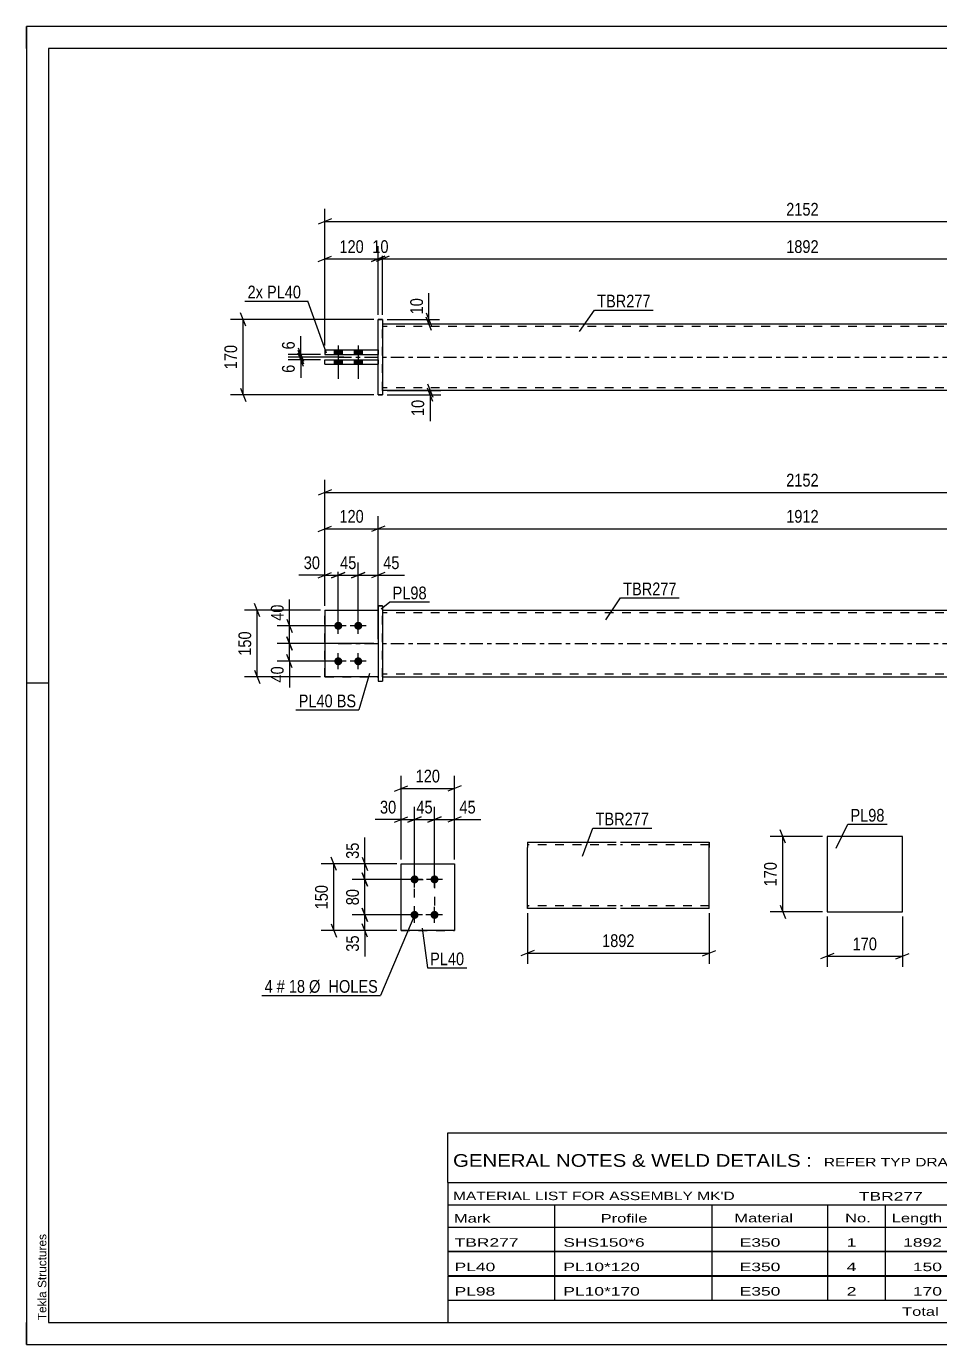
# Model space of a CAD drawing. Header units: millimetres. Extents: x 0 to 420, y 0 to 297.
# Drawn here: x 0 to 205.8, y 0 to 297 of the extents above; entities that cross this region are included whole.
import ezdxf

# ---------------------------------------------------------------- set-up
doc = ezdxf.new("R2010")
doc.units = ezdxf.units.MM
doc.linetypes.add('DXK_LINE_DOT2', pattern=[3.9198, 1.9599, -1.9599])
doc.linetypes.add('DXK_LINE_DOT3', pattern=[5.9187, 2.979, -0.9799, 0.9799, -0.9799])
doc.styles.add('Arial', font='ARIAL.TTF', dxfattribs={"height": 0.2})
doc.styles.add('Arial Narrow', font='ARIALN.TTF', dxfattribs={"height": 0.2})

# ---------------------------------------------------------------- blocks, each defined once
blk = doc.blocks.new('Unknown-580873214-1163')
at = {"color": 5, "linetype": 'Continuous'}
for p, q in [((420, 297), (0, 297)), ((0, 297), (0, 0)), ((0, 292), (0, 297)), ((415, 292), (5, 292)), ((5, 292), (5, 5)), ((5, 149), (0, 149)), ((0, 0), (0, 5)), ((5, 5), (415, 5)), ((0, 0), (420, 0))]:
    blk.add_line(p, q, dxfattribs=at)
at = {"color": 174, "linetype": 'Continuous', "style": 'Arial'}
blk.add_text('Tekla Structures', height=1.9102, rotation=90, dxfattribs=at).set_placement((4.5, 5.5))
blk = doc.blocks.new('Part-580873214-1797 - 1735')
at = {"color": 2, "linetype": 'Continuous'}
for p, q in [((67.29, 165.45), (79.29, 165.45)), ((67.29, 165.45), (67.29, 150.45)), ((79.29, 150.45), (67.29, 150.45)), ((67.29, 150.45), (67.29, 150.45))]:
    blk.add_line(p, q, dxfattribs=at)
at = {"color": 7, "linetype": 'DXK_LINE_DOT2'}
for p, q in [((67.29, 165.45), (79.29, 165.45)), ((79.29, 165.45), (79.29, 165.45)), ((79.29, 165.45), (79.29, 150.45)), ((67.29, 150.45), (79.29, 150.45))]:
    blk.add_line(p, q, dxfattribs=at)
blk = doc.blocks.new('Part-580873214-1792 - 1735')
at = {"color": 7, "linetype": 'DXK_LINE_DOT2'}
for p, q in [((67.29, 165.45), (79.29, 165.45)), ((67.29, 165.45), (79.29, 165.45)), ((67.29, 150.45), (67.29, 165.45)), ((79.29, 165.45), (79.29, 165.45)), ((79.29, 165.45), (79.29, 150.45)), ((67.29, 150.45), (79.29, 150.45)), ((79.29, 150.45), (67.29, 150.45)), ((67.29, 150.45), (67.29, 150.45))]:
    blk.add_line(p, q, dxfattribs=at)
blk = doc.blocks.new('Part-580873214-1802 - 1735')
at = {"color": 2, "linetype": 'Continuous'}
for p, q in [((79.29, 166.46), (80.29, 166.46)), ((80.29, 166.45), (79.29, 166.45)), ((79.29, 166.45), (79.29, 149.45)), ((80.29, 166.45), (80.29, 149.45)), ((79.29, 149.45), (80.29, 149.45))]:
    blk.add_line(p, q, dxfattribs=at)
at = {"color": 7, "linetype": 'DXK_LINE_DOT2'}
for p, q in [((79.29, 166.45), (79.29, 166.46)), ((79.29, 166.46), (79.29, 166.45)), ((80.29, 166.46), (80.29, 166.45)), ((79.29, 149.46), (80.29, 149.46))]:
    blk.add_line(p, q, dxfattribs=at)
blk = doc.blocks.new('Part-580873214-1807 - 1735')
at = {"color": 2, "linetype": 'Continuous'}
for p, q in [((80.29, 165.45), (269.49, 165.45)), ((80.29, 150.45), (269.49, 150.45))]:
    blk.add_line(p, q, dxfattribs=at)
at = {"color": 7, "linetype": 'DXK_LINE_DOT2'}
for p, q in [((80.29, 150.45), (80.29, 165.45)), ((269.49, 164.85), (80.29, 164.85)), ((269.49, 150.45), (269.49, 165.45)), ((269.49, 151.05), (80.29, 151.05))]:
    blk.add_line(p, q, dxfattribs=at)
at = {"color": 7, "linetype": 'DXK_LINE_DOT3'}
blk.add_line((70.29, 157.95), (279.49, 157.95), dxfattribs=at)
blk = doc.blocks.new('Bolt-580873214-1809 - 1735')
at = {"linetype": 'Continuous'}
for points in [[(70.29, 162.85), (70.48, 162.83), (70.66, 162.78), (70.82, 162.68), (70.96, 162.56), (71.07, 162.4), (71.15, 162.23), (71.19, 162.05), (71.19, 161.86), (71.15, 161.68), (71.07, 161.5), (70.96, 161.35), (70.82, 161.23), (70.66, 161.13), (70.48, 161.07), (70.29, 161.05), (70.11, 161.07), (69.93, 161.13), (69.76, 161.23), (69.62, 161.35), (69.51, 161.5), (69.44, 161.68), (69.4, 161.86), (69.4, 162.05), (69.44, 162.23), (69.51, 162.4), (69.62, 162.56), (69.76, 162.68), (69.93, 162.78), (70.11, 162.83)], [(74.79, 162.85), (74.98, 162.83), (75.16, 162.78), (75.32, 162.68), (75.46, 162.56), (75.57, 162.4), (75.65, 162.23), (75.69, 162.05), (75.69, 161.86), (75.65, 161.68), (75.57, 161.5), (75.46, 161.35), (75.32, 161.23), (75.16, 161.13), (74.98, 161.07), (74.79, 161.05), (74.61, 161.07), (74.43, 161.13), (74.26, 161.23), (74.12, 161.35), (74.01, 161.5), (73.94, 161.68), (73.9, 161.86), (73.9, 162.05), (73.94, 162.23), (74.01, 162.4), (74.12, 162.56), (74.26, 162.68), (74.43, 162.78), (74.61, 162.83)], [(70.29, 154.85), (70.48, 154.83), (70.66, 154.78), (70.82, 154.68), (70.96, 154.56), (71.07, 154.4), (71.15, 154.23), (71.19, 154.05), (71.19, 153.86), (71.15, 153.68), (71.07, 153.5), (70.96, 153.35), (70.82, 153.23), (70.66, 153.13), (70.48, 153.07), (70.29, 153.05), (70.11, 153.07), (69.93, 153.13), (69.76, 153.23), (69.62, 153.35), (69.51, 153.5), (69.44, 153.68), (69.4, 153.86), (69.4, 154.05), (69.44, 154.23), (69.51, 154.4), (69.62, 154.56), (69.76, 154.68), (69.93, 154.78), (70.11, 154.83)], [(74.79, 154.85), (74.98, 154.83), (75.16, 154.78), (75.32, 154.68), (75.46, 154.56), (75.57, 154.4), (75.65, 154.23), (75.69, 154.05), (75.69, 153.86), (75.65, 153.68), (75.57, 153.5), (75.46, 153.35), (75.32, 153.23), (75.16, 153.13), (74.98, 153.07), (74.79, 153.05), (74.61, 153.07), (74.43, 153.13), (74.26, 153.23), (74.12, 153.35), (74.01, 153.5), (73.94, 153.68), (73.9, 153.86), (73.9, 154.05), (73.94, 154.23), (74.01, 154.4), (74.12, 154.56), (74.26, 154.68), (74.43, 154.78), (74.61, 154.83)]]:
    blk.add_hatch(color=1, dxfattribs=at).paths.add_polyline_path(points)
at = {"color": 1, "linetype": 'Continuous'}
for p, q in [((70.29, 160.15), (70.29, 163.75)), ((74.79, 160.15), (74.79, 163.75)), ((72.09, 161.95), (68.49, 161.95)), ((76.59, 161.95), (72.99, 161.95)), ((70.29, 152.15), (70.29, 155.75)), ((74.79, 152.15), (74.79, 155.75)), ((72.09, 153.95), (68.49, 153.95)), ((76.59, 153.95), (72.99, 153.95))]:
    blk.add_line(p, q, dxfattribs=at)
blk = doc.blocks.new('Part-580873214-1425 - 1390')
at = {"color": 2, "linetype": 'Continuous'}
for p, q in [((67.29, 224.09), (79.29, 224.09)), ((67.29, 224.09), (79.29, 224.09)), ((67.29, 224.09), (67.29, 223.09)), ((67.29, 223.09), (79.29, 223.09))]:
    blk.add_line(p, q, dxfattribs=at)
at = {"color": 7, "linetype": 'DXK_LINE_DOT2'}
for p, q in [((67.29, 224.09), (67.29, 224.09)), ((67.29, 224.09), (67.29, 224.09)), ((67.29, 223.09), (79.29, 223.09)), ((79.29, 224.09), (79.29, 223.09))]:
    blk.add_line(p, q, dxfattribs=at)
blk = doc.blocks.new('Part-580873214-1394 - 1390')
at = {"color": 2, "linetype": 'Continuous'}
for p, q in [((80.29, 230.99), (79.29, 230.99)), ((79.29, 230.99), (80.29, 230.99)), ((79.29, 213.99), (79.29, 230.99)), ((80.29, 230.99), (80.29, 213.99)), ((80.29, 213.99), (79.29, 213.99))]:
    blk.add_line(p, q, dxfattribs=at)
at = {"color": 7, "linetype": 'DXK_LINE_DOT2'}
for p, q in [((79.29, 230.99), (79.29, 230.99)), ((79.29, 230.99), (79.29, 230.99)), ((80.29, 230.99), (80.29, 230.99)), ((80.29, 230.99), (80.29, 230.99)), ((79.29, 213.99), (80.29, 213.99)), ((79.29, 213.99), (79.29, 213.99))]:
    blk.add_line(p, q, dxfattribs=at)
blk = doc.blocks.new('Part-580873214-1420 - 1390')
at = {"color": 2, "linetype": 'Continuous'}
for p, q in [((67.29, 221.89), (79.29, 221.89)), ((67.29, 221.89), (79.29, 221.89)), ((67.29, 220.89), (67.29, 221.89)), ((67.29, 220.89), (79.29, 220.89))]:
    blk.add_line(p, q, dxfattribs=at)
at = {"color": 7, "linetype": 'DXK_LINE_DOT2'}
for p, q in [((67.29, 221.89), (67.29, 221.89)), ((67.29, 221.89), (67.29, 221.89)), ((67.29, 220.89), (79.29, 220.89)), ((79.29, 221.89), (79.29, 220.89))]:
    blk.add_line(p, q, dxfattribs=at)
blk = doc.blocks.new('Part-580873214-1446 - 1390')
at = {"color": 2, "linetype": 'Continuous'}
for p, q in [((80.29, 229.99), (269.49, 229.99)), ((269.49, 214.99), (80.29, 214.99))]:
    blk.add_line(p, q, dxfattribs=at)
at = {"color": 7, "linetype": 'DXK_LINE_DOT2'}
for p, q in [((80.29, 214.99), (80.29, 229.99)), ((269.49, 229.39), (80.29, 229.39)), ((269.49, 229.99), (269.49, 214.99)), ((269.49, 215.59), (80.29, 215.59))]:
    blk.add_line(p, q, dxfattribs=at)
at = {"color": 7, "linetype": 'DXK_LINE_DOT3'}
blk.add_line((70.29, 222.49), (279.49, 222.49), dxfattribs=at)
blk = doc.blocks.new('Bolt-580873214-1448 - 1390')
at = {"linetype": 'Continuous'}
for points in [[(69.39, 223.09), (71.19, 223.09), (71.19, 224.09), (69.39, 224.09)], [(69.39, 223.09), (71.19, 223.09), (71.19, 224.09), (69.39, 224.09)], [(73.89, 223.09), (75.69, 223.09), (75.69, 224.09), (73.89, 224.09)], [(73.89, 223.09), (75.69, 223.09), (75.69, 224.09), (73.89, 224.09)], [(69.39, 220.89), (71.19, 220.89), (71.19, 221.89), (69.39, 221.89)], [(69.39, 220.89), (71.19, 220.89), (71.19, 221.89), (69.39, 221.89)], [(73.89, 220.89), (75.69, 220.89), (75.69, 221.89), (73.89, 221.89)], [(73.89, 220.89), (75.69, 220.89), (75.69, 221.89), (73.89, 221.89)]]:
    blk.add_hatch(color=1, dxfattribs=at).paths.add_polyline_path(points)
at = {"color": 1, "linetype": 'Continuous'}
for p, q in [((69.39, 224.09), (69.39, 223.09)), ((69.39, 224.09), (69.39, 223.09)), ((70.29, 225.09), (70.29, 217.59)), ((70.29, 225.09), (70.29, 217.59)), ((71.19, 224.09), (71.19, 223.09)), ((71.19, 224.09), (71.19, 223.09)), ((73.89, 224.09), (73.89, 223.09)), ((73.89, 224.09), (73.89, 223.09)), ((74.79, 225.09), (74.79, 217.59)), ((74.79, 225.09), (74.79, 217.59)), ((75.69, 224.09), (75.69, 223.09)), ((75.69, 224.09), (75.69, 223.09)), ((69.39, 221.89), (69.39, 220.89)), ((69.39, 221.89), (69.39, 220.89)), ((71.19, 221.89), (71.19, 220.89)), ((71.19, 221.89), (71.19, 220.89)), ((73.89, 221.89), (73.89, 220.89)), ((73.89, 221.89), (73.89, 220.89)), ((75.69, 221.89), (75.69, 220.89)), ((75.69, 221.89), (75.69, 220.89))]:
    blk.add_line(p, q, dxfattribs=at)
blk = doc.blocks.new('Part-580873214-2138 - 2131')
at = {"color": 2, "linetype": 'Continuous'}
for p, q in [((84.47, 108.31), (96.47, 108.31)), ((84.47, 93.31), (84.47, 108.31)), ((96.47, 108.31), (96.47, 108.31)), ((96.47, 108.31), (96.47, 93.31)), ((96.47, 93.31), (84.47, 93.31)), ((84.47, 93.31), (84.47, 93.31))]:
    blk.add_line(p, q, dxfattribs=at)
at = {"color": 7, "linetype": 'DXK_LINE_DOT2'}
for p, q in [((84.47, 108.31), (96.47, 108.31)), ((84.47, 93.31), (96.47, 93.31)), ((84.47, 93.31), (84.47, 93.31))]:
    blk.add_line(p, q, dxfattribs=at)
blk = doc.blocks.new('Bolt-580873214-2171 - 2131')
at = {"linetype": 'Continuous'}
for points in [[(87.47, 103.91), (87.29, 103.93), (87.11, 103.99), (86.95, 104.09), (86.81, 104.21), (86.69, 104.36), (86.62, 104.54), (86.58, 104.72), (86.58, 104.91), (86.62, 105.09), (86.69, 105.26), (86.81, 105.42), (86.95, 105.54), (87.11, 105.64), (87.29, 105.69), (87.47, 105.71), (87.66, 105.69), (87.84, 105.64), (88, 105.54), (88.14, 105.42), (88.25, 105.26), (88.33, 105.09), (88.37, 104.91), (88.37, 104.72), (88.33, 104.54), (88.25, 104.36), (88.14, 104.21), (88, 104.09), (87.84, 103.99), (87.66, 103.93)], [(91.97, 103.91), (91.79, 103.93), (91.61, 103.99), (91.45, 104.09), (91.31, 104.21), (91.19, 104.36), (91.12, 104.54), (91.08, 104.72), (91.08, 104.91), (91.12, 105.09), (91.19, 105.26), (91.31, 105.42), (91.45, 105.54), (91.61, 105.64), (91.79, 105.69), (91.97, 105.71), (92.16, 105.69), (92.34, 105.64), (92.5, 105.54), (92.64, 105.42), (92.75, 105.26), (92.83, 105.09), (92.87, 104.91), (92.87, 104.72), (92.83, 104.54), (92.75, 104.36), (92.64, 104.21), (92.5, 104.09), (92.34, 103.99), (92.16, 103.93)], [(87.47, 95.91), (87.29, 95.93), (87.11, 95.99), (86.95, 96.09), (86.81, 96.21), (86.69, 96.36), (86.62, 96.54), (86.58, 96.72), (86.58, 96.91), (86.62, 97.09), (86.69, 97.26), (86.81, 97.42), (86.95, 97.54), (87.11, 97.64), (87.29, 97.69), (87.47, 97.71), (87.66, 97.69), (87.84, 97.64), (88, 97.54), (88.14, 97.42), (88.25, 97.26), (88.33, 97.09), (88.37, 96.91), (88.37, 96.72), (88.33, 96.54), (88.25, 96.36), (88.14, 96.21), (88, 96.09), (87.84, 95.99), (87.66, 95.93)], [(91.97, 95.91), (91.79, 95.93), (91.61, 95.99), (91.45, 96.09), (91.31, 96.21), (91.19, 96.36), (91.12, 96.54), (91.08, 96.72), (91.08, 96.91), (91.12, 97.09), (91.19, 97.26), (91.31, 97.42), (91.45, 97.54), (91.61, 97.64), (91.79, 97.69), (91.97, 97.71), (92.16, 97.69), (92.34, 97.64), (92.5, 97.54), (92.64, 97.42), (92.75, 97.26), (92.83, 97.09), (92.87, 96.91), (92.87, 96.72), (92.83, 96.54), (92.75, 96.36), (92.64, 96.21), (92.5, 96.09), (92.34, 95.99), (92.16, 95.93)]]:
    blk.add_hatch(color=1, dxfattribs=at).paths.add_polyline_path(points)
at = {"color": 1, "linetype": 'Continuous'}
for p, q in [((89.27, 104.81), (85.67, 104.81)), ((87.47, 103.01), (87.47, 106.61)), ((93.77, 104.81), (90.17, 104.81)), ((91.97, 103.01), (91.97, 106.61)), ((87.47, 95.01), (87.47, 98.61)), ((91.97, 95.01), (91.97, 98.61)), ((89.27, 96.81), (85.67, 96.81)), ((93.77, 96.81), (90.17, 96.81))]:
    blk.add_line(p, q, dxfattribs=at)
blk = doc.blocks.new('Part-580873214-2302 - 2296')
at = {"color": 2, "linetype": 'Continuous'}
for p, q in [((197.44, 114.49), (180.44, 114.49)), ((180.44, 114.49), (180.44, 97.49)), ((197.44, 97.49), (197.44, 114.49)), ((180.44, 97.49), (197.44, 97.49))]:
    blk.add_line(p, q, dxfattribs=at)
blk = doc.blocks.new('Part-580873214-2328 - 2321')
at = {"color": 2, "linetype": 'Continuous'}
for p, q in [((112.9, 113.23), (112.9, 112.03)), ((112.9, 113.23), (132.9, 113.23)), ((133.9, 113.23), (153.9, 113.23)), ((153.9, 113.23), (153.9, 113.14)), ((153.9, 113.14), (153.9, 112.03)), ((112.9, 98.97), (112.9, 112.03)), ((153.9, 98.23), (153.9, 112.03)), ((112.9, 98.32), (112.9, 98.97)), ((112.9, 98.23), (112.9, 98.32)), ((132.9, 98.23), (112.9, 98.23)), ((153.9, 98.23), (133.9, 98.23))]:
    blk.add_line(p, q, dxfattribs=at)
at = {"color": 7, "linetype": 'DXK_LINE_DOT2'}
for p, q in [((153.9, 112.03), (153.9, 112.88)), ((132.9, 112.63), (112.9, 112.63)), ((153.9, 112.63), (133.9, 112.63)), ((112.9, 98.97), (112.9, 98.58)), ((112.9, 98.83), (112.9, 98.88)), ((132.9, 98.83), (112.9, 98.83)), ((153.9, 98.83), (133.9, 98.83)), ((153.9, 98.83), (153.9, 98.88))]:
    blk.add_line(p, q, dxfattribs=at)
blk = doc.blocks.new('Rectangle-580873214-2281 - 2131')
at = {"color": 1, "linetype": 'DXK_LINE_DOT2'}
blk.add_lwpolyline([(87.47, 104.81), (91.97, 104.81), (91.97, 96.81), (87.47, 96.81), (87.47, 104.81)], close=True, dxfattribs=at)
blk = doc.blocks.new('StraightDimension-580873214-2008 - 1735')
at = {"color": 7, "linetype": 'Continuous'}
for p, q in [((58.73, 163.45), (59.93, 160.45)), ((69.29, 161.95), (56.48, 161.95)), ((59.33, 157.95), (59.33, 161.95)), ((78.29, 157.95), (56.48, 157.95)), ((59.93, 156.45), (58.73, 159.45))]:
    blk.add_line(p, q, dxfattribs=at)
at = {"color": 0}
blk.add_wipeout([(58.58, 167.34), (54.38, 167.34), (54.38, 162.48), (58.58, 162.48)], dxfattribs=at)
at = {"color": 7, "linetype": 'Continuous'}
blk.add_line((59.33, 161.95), (59.33, 167.86), dxfattribs=at)
blk.add_line((59.33, 161.95), (59.33, 167.86), dxfattribs=at)
at = {"color": 3, "style": 'Arial Narrow'}
blk.add_text('40', height=2.863, rotation=90.0002, dxfattribs=at).set_placement((57.98, 163.08))
blk = doc.blocks.new('StraightDimension-580873214-1999 - 1735')
at = {"color": 7, "linetype": 'Continuous'}
for p, q in [((78.29, 157.95), (56.48, 157.95)), ((58.73, 159.45), (59.93, 156.45)), ((59.33, 153.95), (59.33, 157.95)), ((59.93, 152.45), (58.73, 155.45)), ((69.29, 153.95), (56.48, 153.95))]:
    blk.add_line(p, q, dxfattribs=at)
at = {"color": 0}
blk.add_wipeout([(58.58, 153.43), (54.38, 153.43), (54.38, 148.57), (58.58, 148.57)], dxfattribs=at)
at = {"color": 7, "linetype": 'Continuous'}
blk.add_line((59.33, 153.95), (59.33, 148.05), dxfattribs=at)
blk.add_line((59.33, 153.95), (59.33, 148.05), dxfattribs=at)
at = {"color": 3, "style": 'Arial Narrow'}
blk.add_text('40', height=2.863, rotation=90.0002, dxfattribs=at).set_placement((57.98, 149.17))
blk = doc.blocks.new('StraightDimension-580873214-1937 - 1735')
at = {"color": 7, "linetype": 'Continuous'}
for p, q in [((65.79, 183.23), (68.79, 184.43)), ((67.29, 166.45), (67.29, 186.68)), ((80.79, 184.43), (77.79, 183.23)), ((79.29, 158.95), (79.29, 186.68)), ((67.29, 183.83), (79.29, 183.83))]:
    blk.add_line(p, q, dxfattribs=at)
at = {"color": 0}
blk.add_wipeout([(76.63, 184.58), (76.63, 188.78), (69.95, 188.78), (69.95, 184.58)], dxfattribs=at)
at = {"color": 3, "style": 'Arial Narrow'}
blk.add_text('120', height=2.863, dxfattribs=at).set_placement((70.55, 185.18))
blk = doc.blocks.new('StraightDimension-580873214-2018 - 1735')
at = {"color": 7, "linetype": 'Continuous'}
for p, q in [((52.6, 163.95), (51.4, 166.95)), ((66.29, 165.45), (49.15, 165.45)), ((52, 150.45), (52, 165.45)), ((51.4, 151.95), (52.6, 148.95)), ((66.29, 150.45), (49.15, 150.45))]:
    blk.add_line(p, q, dxfattribs=at)
at = {"color": 0}
blk.add_wipeout([(51.25, 161.3), (47.05, 161.3), (47.05, 154.61), (51.25, 154.61)], dxfattribs=at)
at = {"color": 3, "style": 'Arial Narrow'}
blk.add_text('150', height=2.863, rotation=90.0002, dxfattribs=at).set_placement((50.65, 155.21))
blk = doc.blocks.new('StraightDimension-580873214-1864 - 1735')
at = {"color": 7, "linetype": 'Continuous'}
for p, q in [((67.29, 166.45), (67.29, 194.83)), ((282.49, 166.45), (282.49, 194.83)), ((68.79, 192.58), (65.79, 191.38)), ((67.29, 191.98), (282.49, 191.98)), ((280.99, 191.38), (283.99, 192.58))]:
    blk.add_line(p, q, dxfattribs=at)
at = {"color": 0}
blk.add_wipeout([(179.15, 192.73), (179.15, 196.93), (170.63, 196.93), (170.63, 192.73)], dxfattribs=at)
at = {"color": 3, "style": 'Arial Narrow'}
blk.add_text('2152', height=2.863, dxfattribs=at).set_placement((171.23, 193.33))
blk = doc.blocks.new('StraightDimension-580873214-1922 - 1735')
at = {"color": 7, "linetype": 'Continuous'}
for p, q in [((80.79, 184.43), (77.79, 183.23)), ((79.29, 158.95), (79.29, 186.68)), ((268.99, 183.23), (271.99, 184.43)), ((270.49, 166.45), (270.49, 186.68)), ((79.29, 183.83), (270.49, 183.83))]:
    blk.add_line(p, q, dxfattribs=at)
at = {"color": 0}
blk.add_wipeout([(179.15, 184.58), (179.15, 188.78), (170.63, 188.78), (170.63, 184.58)], dxfattribs=at)
at = {"color": 3, "style": 'Arial Narrow'}
blk.add_text('1912', height=2.863, dxfattribs=at).set_placement((171.23, 185.18))
blk = doc.blocks.new('StraightDimension-580873214-1953 - 1735')
at = {"color": 7, "linetype": 'Continuous'}
for p, q in [((67.29, 166.45), (67.29, 176.23)), ((70.29, 162.95), (70.29, 176.23)), ((65.79, 172.78), (68.79, 173.98)), ((67.29, 173.38), (70.29, 173.38)), ((71.79, 173.98), (68.79, 172.78))]:
    blk.add_line(p, q, dxfattribs=at)
at = {"color": 0}
blk.add_wipeout([(66.77, 174.13), (66.77, 178.33), (61.91, 178.33), (61.91, 174.13)], dxfattribs=at)
at = {"color": 7, "linetype": 'Continuous'}
blk.add_line((67.29, 173.38), (61.39, 173.38), dxfattribs=at)
blk.add_line((67.29, 173.38), (61.39, 173.38), dxfattribs=at)
at = {"color": 3, "style": 'Arial Narrow'}
blk.add_text('30', height=2.863, dxfattribs=at).set_placement((62.51, 174.73))
blk = doc.blocks.new('StraightDimension-580873214-1969 - 1735')
at = {"color": 7, "linetype": 'Continuous'}
for p, q in [((70.29, 162.95), (70.29, 176.23)), ((74.79, 162.95), (74.79, 176.23)), ((68.79, 172.78), (71.79, 173.98)), ((70.29, 173.38), (74.79, 173.38)), ((76.29, 173.98), (73.29, 172.78))]:
    blk.add_line(p, q, dxfattribs=at)
at = {"color": 0}
blk.add_wipeout([(74.97, 174.13), (74.97, 178.33), (70.11, 178.33), (70.11, 174.13)], dxfattribs=at)
at = {"color": 3, "style": 'Arial Narrow'}
blk.add_text('45', height=2.863, dxfattribs=at).set_placement((70.71, 174.73))
blk = doc.blocks.new('StraightDimension-580873214-1982 - 1735')
at = {"color": 7, "linetype": 'Continuous'}
for p, q in [((74.79, 162.95), (74.79, 176.23)), ((79.29, 166.45), (79.29, 176.23)), ((73.29, 172.78), (76.29, 173.98)), ((74.79, 173.38), (79.29, 173.38)), ((80.79, 173.98), (77.79, 172.78))]:
    blk.add_line(p, q, dxfattribs=at)
at = {"color": 0}
blk.add_wipeout([(84.67, 174.13), (84.67, 178.33), (79.82, 178.33), (79.82, 174.13)], dxfattribs=at)
at = {"color": 7, "linetype": 'Continuous'}
blk.add_line((79.29, 173.38), (85.2, 173.38), dxfattribs=at)
blk.add_line((79.29, 173.38), (85.2, 173.38), dxfattribs=at)
at = {"color": 3, "style": 'Arial Narrow'}
blk.add_text('45', height=2.863, dxfattribs=at).set_placement((80.42, 174.73))
blk = doc.blocks.new('StraightDimension-580873214-1564 - 1390')
at = {"color": 7, "linetype": 'Continuous'}
for p, q in [((67.29, 225.09), (67.29, 255.86)), ((282.49, 225.09), (282.49, 255.86)), ((68.79, 253.61), (65.79, 252.41)), ((67.29, 253.01), (282.49, 253.01)), ((280.99, 252.41), (283.99, 253.61))]:
    blk.add_line(p, q, dxfattribs=at)
at = {"color": 0}
blk.add_wipeout([(179.15, 253.76), (179.15, 257.96), (170.63, 257.96), (170.63, 253.76)], dxfattribs=at)
at = {"color": 3, "style": 'Arial Narrow'}
blk.add_text('2152', height=2.863, dxfattribs=at).set_placement((171.23, 254.36))
blk = doc.blocks.new('StraightDimension-580873214-1585 - 1390')
at = {"color": 7, "linetype": 'Continuous'}
for p, q in [((80.29, 231.99), (80.29, 247.45)), ((269.49, 231.99), (269.49, 247.45)), ((81.79, 245.2), (78.79, 244)), ((80.29, 244.6), (269.49, 244.6)), ((267.99, 244), (270.99, 245.2))]:
    blk.add_line(p, q, dxfattribs=at)
at = {"color": 0}
blk.add_wipeout([(179.15, 245.35), (179.15, 249.55), (170.63, 249.55), (170.63, 245.35)], dxfattribs=at)
at = {"color": 3, "style": 'Arial Narrow'}
blk.add_text('1892', height=2.863, dxfattribs=at).set_placement((171.23, 245.95))
blk = doc.blocks.new('StraightDimension-580873214-1595 - 1390')
at = {"color": 7, "linetype": 'Continuous'}
for p, q in [((79.29, 231.99), (79.29, 247.45)), ((80.29, 231.99), (80.29, 247.45)), ((77.79, 244), (80.79, 245.2)), ((81.79, 245.2), (78.79, 244)), ((79.29, 244.6), (80.29, 244.6))]:
    blk.add_line(p, q, dxfattribs=at)
at = {"color": 0}
blk.add_wipeout([(82.22, 245.35), (82.22, 249.55), (77.36, 249.55), (77.36, 245.35)], dxfattribs=at)
at = {"color": 3, "style": 'Arial Narrow'}
blk.add_text('10', height=2.863, dxfattribs=at).set_placement((77.96, 245.95))
blk = doc.blocks.new('StraightDimension-580873214-1605 - 1390')
at = {"color": 7, "linetype": 'Continuous'}
for p, q in [((67.29, 225.09), (67.29, 247.45)), ((79.29, 231.99), (79.29, 247.45)), ((65.79, 244), (68.79, 245.2)), ((67.29, 244.6), (79.29, 244.6)), ((80.79, 245.2), (77.79, 244))]:
    blk.add_line(p, q, dxfattribs=at)
at = {"color": 0}
blk.add_wipeout([(76.63, 245.35), (76.63, 249.55), (69.95, 249.55), (69.95, 245.35)], dxfattribs=at)
at = {"color": 3, "style": 'Arial Narrow'}
blk.add_text('120', height=2.863, dxfattribs=at).set_placement((70.55, 245.95))
blk = doc.blocks.new('StraightDimension-580873214-1626 - 1390')
at = {"color": 7, "linetype": 'Continuous'}
for p, q in [((81.29, 214.99), (93.39, 214.99)), ((81.29, 213.99), (93.39, 213.99)), ((90.39, 216.49), (91.59, 213.49)), ((91.59, 212.49), (90.39, 215.49)), ((90.99, 213.99), (90.99, 214.99))]:
    blk.add_line(p, q, dxfattribs=at)
at = {"color": 0}
blk.add_wipeout([(90.24, 213.46), (86.04, 213.46), (86.04, 208.61), (90.24, 208.61)], dxfattribs=at)
at = {"color": 7, "linetype": 'Continuous'}
blk.add_line((90.99, 213.99), (90.99, 208.08), dxfattribs=at)
blk.add_line((90.99, 213.99), (90.99, 208.08), dxfattribs=at)
at = {"color": 3, "style": 'Arial Narrow'}
blk.add_text('10', height=2.863, rotation=90.0002, dxfattribs=at).set_placement((89.64, 209.21))
blk = doc.blocks.new('StraightDimension-580873214-1636 - 1390')
at = {"color": 7, "linetype": 'Continuous'}
for p, q in [((90.12, 232.49), (91.32, 229.49)), ((81.29, 230.99), (93.12, 230.99)), ((81.29, 229.99), (93.12, 229.99)), ((91.32, 228.49), (90.12, 231.49)), ((90.72, 229.99), (90.72, 230.99))]:
    blk.add_line(p, q, dxfattribs=at)
at = {"color": 0}
blk.add_wipeout([(89.97, 236.37), (85.77, 236.37), (85.77, 231.51), (89.97, 231.51)], dxfattribs=at)
at = {"color": 7, "linetype": 'Continuous'}
blk.add_line((90.72, 230.99), (90.72, 236.89), dxfattribs=at)
blk.add_line((90.72, 230.99), (90.72, 236.89), dxfattribs=at)
at = {"color": 3, "style": 'Arial Narrow'}
blk.add_text('10', height=2.863, rotation=90.0002, dxfattribs=at).set_placement((89.37, 232.11))
blk = doc.blocks.new('StraightDimension-580873214-1667 - 1390')
at = {"color": 7, "linetype": 'Continuous'}
for p, q in [((49.43, 229.49), (48.23, 232.49)), ((78.29, 230.99), (45.98, 230.99)), ((48.83, 213.99), (48.83, 230.99)), ((78.29, 213.99), (45.98, 213.99)), ((48.23, 215.49), (49.43, 212.49))]:
    blk.add_line(p, q, dxfattribs=at)
at = {"color": 0}
blk.add_wipeout([(48.08, 225.83), (43.88, 225.83), (43.88, 219.15), (48.08, 219.15)], dxfattribs=at)
at = {"color": 3, "style": 'Arial Narrow'}
blk.add_text('170', height=2.863, rotation=90.0002, dxfattribs=at).set_placement((47.48, 219.75))
blk = doc.blocks.new('StraightDimension-580873214-1678 - 1390')
at = {"color": 7, "linetype": 'Continuous'}
for p, q in [((66.29, 223.09), (58.97, 223.09)), ((61.22, 224.59), (62.42, 221.59)), ((62.42, 220.99), (61.22, 223.99)), ((61.82, 222.49), (61.82, 223.09)), ((71.54, 222.49), (58.97, 222.49))]:
    blk.add_line(p, q, dxfattribs=at)
at = {"color": 0}
blk.add_wipeout([(61.07, 226.64), (56.87, 226.64), (56.87, 223.61), (61.07, 223.61)], dxfattribs=at)
at = {"color": 7, "linetype": 'Continuous'}
blk.add_line((61.82, 223.09), (61.82, 227.17), dxfattribs=at)
blk.add_line((61.82, 223.09), (61.82, 227.17), dxfattribs=at)
at = {"color": 3, "style": 'Arial Narrow'}
blk.add_text('6', height=2.86, rotation=90.0002, dxfattribs=at).set_placement((60.47, 224.21))
blk = doc.blocks.new('StraightDimension-580873214-1688 - 1390')
at = {"color": 7, "linetype": 'Continuous'}
for p, q in [((61.22, 223.99), (62.42, 220.99)), ((62.42, 220.39), (61.22, 223.39)), ((71.54, 222.49), (58.97, 222.49)), ((66.29, 221.89), (58.97, 221.89)), ((61.82, 221.89), (61.82, 222.49))]:
    blk.add_line(p, q, dxfattribs=at)
at = {"color": 0}
blk.add_wipeout([(61.07, 221.36), (56.87, 221.36), (56.87, 218.34), (61.07, 218.34)], dxfattribs=at)
at = {"color": 7, "linetype": 'Continuous'}
blk.add_line((61.82, 221.89), (61.82, 217.81), dxfattribs=at)
blk.add_line((61.82, 221.89), (61.82, 217.81), dxfattribs=at)
at = {"color": 3, "style": 'Arial Narrow'}
blk.add_text('6', height=2.86, rotation=90.0002, dxfattribs=at).set_placement((60.47, 218.94))
blk = doc.blocks.new('StraightDimension-580873214-2174 - 2131')
at = {"color": 7, "linetype": 'Continuous'}
for p, q in [((84.47, 109.31), (84.47, 128.16)), ((96.47, 109.31), (96.47, 128.16)), ((82.97, 124.71), (85.97, 125.91)), ((84.47, 125.31), (96.47, 125.31)), ((97.97, 125.91), (94.97, 124.71))]:
    blk.add_line(p, q, dxfattribs=at)
at = {"color": 0}
blk.add_wipeout([(93.82, 126.06), (93.82, 130.26), (87.13, 130.26), (87.13, 126.06)], dxfattribs=at)
at = {"color": 3, "style": 'Arial Narrow'}
blk.add_text('120', height=2.863, dxfattribs=at).set_placement((87.73, 126.66))
blk = doc.blocks.new('StraightDimension-580873214-2191 - 2131')
at = {"color": 7, "linetype": 'Continuous'}
for p, q in [((85.97, 117.71), (88.97, 118.91)), ((87.47, 105.81), (87.47, 121.16)), ((93.47, 118.91), (90.47, 117.71)), ((91.97, 105.81), (91.97, 121.16)), ((87.47, 118.31), (91.97, 118.31))]:
    blk.add_line(p, q, dxfattribs=at)
at = {"color": 0}
blk.add_wipeout([(92.15, 119.06), (92.15, 123.26), (87.3, 123.26), (87.3, 119.06)], dxfattribs=at)
at = {"color": 3, "style": 'Arial Narrow'}
blk.add_text('45', height=2.863, dxfattribs=at).set_placement((87.9, 119.66))
blk = doc.blocks.new('StraightDimension-580873214-2201 - 2131')
at = {"color": 7, "linetype": 'Continuous'}
for p, q in [((82.97, 117.71), (85.97, 118.91)), ((84.47, 109.31), (84.47, 121.16)), ((88.97, 118.91), (85.97, 117.71)), ((87.47, 105.81), (87.47, 121.16)), ((84.47, 118.31), (87.47, 118.31))]:
    blk.add_line(p, q, dxfattribs=at)
at = {"color": 0}
blk.add_wipeout([(83.95, 119.06), (83.95, 123.26), (79.09, 123.26), (79.09, 119.06)], dxfattribs=at)
at = {"color": 7, "linetype": 'Continuous'}
blk.add_line((84.47, 118.31), (78.57, 118.31), dxfattribs=at)
blk.add_line((84.47, 118.31), (78.57, 118.31), dxfattribs=at)
at = {"color": 3, "style": 'Arial Narrow'}
blk.add_text('30', height=2.863, dxfattribs=at).set_placement((79.69, 119.66))
blk = doc.blocks.new('StraightDimension-580873214-2214 - 2131')
at = {"color": 7, "linetype": 'Continuous'}
for p, q in [((90.47, 117.71), (93.47, 118.91)), ((91.97, 105.81), (91.97, 121.16)), ((97.97, 118.91), (94.97, 117.71)), ((96.47, 109.31), (96.47, 121.16)), ((91.97, 118.31), (96.47, 118.31))]:
    blk.add_line(p, q, dxfattribs=at)
at = {"color": 0}
blk.add_wipeout([(101.86, 119.06), (101.86, 123.26), (97, 123.26), (97, 119.06)], dxfattribs=at)
at = {"color": 7, "linetype": 'Continuous'}
blk.add_line((96.47, 118.31), (102.38, 118.31), dxfattribs=at)
blk.add_line((96.47, 118.31), (102.38, 118.31), dxfattribs=at)
at = {"color": 3, "style": 'Arial Narrow'}
blk.add_text('45', height=2.863, dxfattribs=at).set_placement((97.6, 119.66))
blk = doc.blocks.new('StraightDimension-580873214-2228 - 2131')
at = {"color": 7, "linetype": 'Continuous'}
for p, q in [((83.47, 108.31), (66.43, 108.31)), ((69.88, 106.81), (68.68, 109.81)), ((69.28, 93.31), (69.28, 108.31)), ((83.47, 93.31), (66.43, 93.31)), ((68.68, 94.81), (69.88, 91.81))]:
    blk.add_line(p, q, dxfattribs=at)
at = {"color": 0}
blk.add_wipeout([(68.53, 104.16), (64.33, 104.16), (64.33, 97.47), (68.53, 97.47)], dxfattribs=at)
at = {"color": 3, "style": 'Arial Narrow'}
blk.add_text('150', height=2.863, rotation=90.0002, dxfattribs=at).set_placement((67.93, 98.07))
blk = doc.blocks.new('StraightDimension-580873214-2245 - 2131')
at = {"color": 7, "linetype": 'Continuous'}
for p, q in [((75.68, 98.31), (76.88, 95.31)), ((86.47, 96.81), (73.43, 96.81)), ((76.28, 93.31), (76.28, 96.81)), ((83.47, 93.31), (73.43, 93.31)), ((76.88, 91.81), (75.68, 94.81))]:
    blk.add_line(p, q, dxfattribs=at)
at = {"color": 0}
blk.add_wipeout([(75.53, 92.79), (71.33, 92.79), (71.33, 87.93), (75.53, 87.93)], dxfattribs=at)
at = {"color": 7, "linetype": 'Continuous'}
blk.add_line((76.28, 93.31), (76.28, 87.41), dxfattribs=at)
blk.add_line((76.28, 93.31), (76.28, 87.41), dxfattribs=at)
at = {"color": 3, "style": 'Arial Narrow'}
blk.add_text('35', height=2.863, rotation=90.0002, dxfattribs=at).set_placement((74.93, 88.53))
blk = doc.blocks.new('StraightDimension-580873214-2258 - 2131')
at = {"color": 7, "linetype": 'Continuous'}
for p, q in [((83.47, 108.31), (73.43, 108.31)), ((75.68, 109.81), (76.88, 106.81)), ((76.28, 104.81), (76.28, 108.31)), ((86.47, 104.81), (73.43, 104.81)), ((76.88, 103.31), (75.68, 106.31))]:
    blk.add_line(p, q, dxfattribs=at)
at = {"color": 0}
blk.add_wipeout([(75.53, 113.7), (71.33, 113.7), (71.33, 108.84), (75.53, 108.84)], dxfattribs=at)
at = {"color": 7, "linetype": 'Continuous'}
blk.add_line((76.28, 108.31), (76.28, 114.22), dxfattribs=at)
blk.add_line((76.28, 108.31), (76.28, 114.22), dxfattribs=at)
at = {"color": 3, "style": 'Arial Narrow'}
blk.add_text('35', height=2.863, rotation=90.0002, dxfattribs=at).set_placement((74.93, 109.44))
blk = doc.blocks.new('StraightDimension-580873214-2271 - 2131')
at = {"color": 7, "linetype": 'Continuous'}
for p, q in [((86.47, 104.81), (73.43, 104.81)), ((75.68, 106.31), (76.88, 103.31)), ((76.28, 96.81), (76.28, 104.81)), ((76.88, 95.31), (75.68, 98.31)), ((86.47, 96.81), (73.43, 96.81))]:
    blk.add_line(p, q, dxfattribs=at)
at = {"color": 0}
blk.add_wipeout([(75.53, 103.24), (71.33, 103.24), (71.33, 98.39), (75.53, 98.39)], dxfattribs=at)
at = {"color": 3, "style": 'Arial Narrow'}
blk.add_text('80', height=2.863, rotation=90.0002, dxfattribs=at).set_placement((74.93, 98.99))
blk = doc.blocks.new('StraightDimension-580873214-2304 - 2296')
at = {"color": 7, "linetype": 'Continuous'}
for p, q in [((171.04, 112.99), (169.84, 115.99)), ((179.44, 114.49), (167.59, 114.49)), ((170.44, 97.49), (170.44, 114.49)), ((169.84, 98.99), (171.04, 95.99)), ((179.44, 97.49), (167.59, 97.49))]:
    blk.add_line(p, q, dxfattribs=at)
at = {"color": 0}
blk.add_wipeout([(169.69, 109.33), (165.49, 109.33), (165.49, 102.65), (169.69, 102.65)], dxfattribs=at)
at = {"color": 3, "style": 'Arial Narrow'}
blk.add_text('170', height=2.863, rotation=90.0002, dxfattribs=at).set_placement((169.09, 103.25))
blk = doc.blocks.new('StraightDimension-580873214-2313 - 2296')
at = {"color": 7, "linetype": 'Continuous'}
for p, q in [((180.44, 96.49), (180.44, 85.09)), ((197.44, 96.49), (197.44, 85.09)), ((181.94, 88.09), (178.94, 86.89)), ((180.44, 87.49), (197.44, 87.49)), ((195.94, 86.89), (198.94, 88.09))]:
    blk.add_line(p, q, dxfattribs=at)
at = {"color": 0}
blk.add_wipeout([(192.29, 88.24), (192.29, 92.44), (185.6, 92.44), (185.6, 88.24)], dxfattribs=at)
at = {"color": 3, "style": 'Arial Narrow'}
blk.add_text('170', height=2.863, dxfattribs=at).set_placement((186.2, 88.84))
blk = doc.blocks.new('StraightDimension-580873214-2332 - 2321')
at = {"color": 7, "linetype": 'Continuous'}
for p, q in [((112.9, 97.23), (112.9, 85.83)), ((153.9, 97.23), (153.9, 85.83)), ((114.4, 88.83), (111.4, 87.63)), ((112.9, 88.23), (153.9, 88.23)), ((152.4, 87.63), (155.4, 88.83))]:
    blk.add_line(p, q, dxfattribs=at)
at = {"color": 0}
blk.add_wipeout([(137.66, 88.98), (137.66, 93.18), (129.14, 93.18), (129.14, 88.98)], dxfattribs=at)
at = {"color": 3, "style": 'Arial Narrow'}
blk.add_text('1892', height=2.863, dxfattribs=at).set_placement((129.74, 89.58))
blk = doc.blocks.new('Unknown-580873214-3677')
at = {"color": 7, "linetype": 'Continuous'}
for p, q in [((95, 47.75), (255, 47.75)), ((95, 36.5), (95, 47.75)), ((255, 47.75), (255, 36.5)), ((95, 36.5), (255, 36.5)), ((95, 36.5), (95, 31.5)), ((255, 36.5), (255, 31.5)), ((95, 31.5), (255, 31.5)), ((95, 31.5), (95, 26.5)), ((119, 31.5), (119, 26.5)), ((154.5, 31.5), (154.5, 26.5)), ((180.5, 31.5), (180.5, 26.5)), ((193.5, 31.5), (193.5, 26.5)), ((211, 31.5), (211, 26.5)), ((233, 31.5), (233, 26.5)), ((255, 31.5), (255, 26.5)), ((95, 26.5), (255, 26.5)), ((95, 26.45), (95, 21.05)), ((95, 26.45), (255, 26.45)), ((119, 26.5), (119, 21)), ((154.5, 26.5), (154.5, 21)), ((180.5, 26.5), (180.5, 21)), ((193.5, 26.5), (193.5, 21)), ((211, 26.5), (211, 21)), ((233, 26.5), (233, 21)), ((255, 26.45), (255, 21.05)), ((95, 21.05), (255, 21.05)), ((95, 20.95), (95, 15.55)), ((95, 20.95), (255, 20.95)), ((119, 21), (119, 15.5)), ((154.5, 21), (154.5, 15.5)), ((180.5, 21), (180.5, 15.5)), ((193.5, 21), (193.5, 15.5)), ((211, 21), (211, 15.5)), ((233, 21), (233, 15.5)), ((255, 20.95), (255, 15.55)), ((95, 15.55), (255, 15.55)), ((95, 15.45), (95, 10.05)), ((95, 15.45), (255, 15.45)), ((119, 15.5), (119, 10)), ((154.5, 15.5), (154.5, 10)), ((180.5, 15.5), (180.5, 10)), ((193.5, 15.5), (193.5, 10)), ((211, 15.5), (211, 10)), ((233, 15.5), (233, 10)), ((255, 15.45), (255, 10.05)), ((95, 10.05), (255, 10.05)), ((95, 10), (255, 10)), ((95, 10), (95, 5)), ((211, 10), (211, 5)), ((233, 10), (233, 5)), ((255, 10), (255, 5)), ((95, 5), (255, 5))]:
    blk.add_line(p, q, dxfattribs=at)
at = {"color": 7, "style": 'Arial Narrow'}
for s, height, width, p in [('GENERAL NOTES & WELD DETAILS :', 2.8633, 1.4, (96.15, 40.06)), ('REFER TYP DRAWING TYP-01', 1.9089, 1.6, (179.7, 40.16)), ("MATERIAL LIST FOR ASSEMBLY MK'D", 1.9089, 1.6, (96.15, 32.56)), ('TBR277', 1.909, 1.794707, (187.59, 32.47)), ('1', 1.91, 1.794707, (217.08, 32.56)), ('No. Required', 1.9089, 1.6, (226.41, 32.56)), ('Mark', 1.909, 1.7, (96.34, 27.5)), ('Profile', 1.909, 1.7, (129.41, 27.5)), ('Material', 1.909, 1.7, (159.54, 27.56)), ('No.', 1.909, 1.7, (184.5, 27.56)), ('Length', 1.909, 1.7, (195, 27.56)), ('Area', 1.909, 1.7, (217.5, 27.56)), ('Weight', 1.909, 1.7, (237, 27.56))]:
    blk.add_text(s, height=height, dxfattribs=dict(at, width=width)).set_placement(p)
at = {"color": 7, "linetype": 'Continuous', "style": 'Arial Narrow'}
for s, height, width, p in [('TBR277', 1.909, 1.794707, (96.5, 22.06)), ('SHS150*6', 1.909, 1.794707, (121, 22.06)), ('E350', 1.909, 1.794707, (160.74, 22.06)), ('1', 1.91, 1.794707, (184.86, 22.06)), ('1892', 1.909, 1.794707, (197.58, 22.06)), ('1.1', 1.909, 1.794707, (221.32, 22.06)), ('51.3', 1.909, 1.794707, (240.14, 22.06)), ('PL40', 1.909, 1.794707, (96.5, 16.56)), ('PL10*120', 1.909, 1.794707, (121, 16.56)), ('E350', 1.909, 1.794707, (160.74, 16.56)), ('4', 1.91, 1.794707, (184.86, 16.56)), ('150', 1.909, 1.794707, (199.77, 16.56)), ('0.0', 1.909, 1.794707, (221.32, 16.56)), ('5.7', 1.909, 1.794707, (242.33, 16.56)), ('PL98', 1.909, 1.794707, (96.5, 11.06)), ('PL10*170', 1.909, 1.794707, (121, 11.06)), ('E350', 1.909, 1.794707, (160.74, 11.06)), ('2', 1.91, 1.794707, (184.86, 11.06)), ('170', 1.909, 1.794707, (199.77, 11.06)), ('0.1', 1.909, 1.794707, (221.32, 11.06)), ('4.5', 1.909, 1.794707, (242.33, 11.06)), ('Total', 1.909, 1.7, (197.33, 6.5)), ('1.4', 1.909, 1.794707, (220.83, 6.5)), ('61.5', 1.909, 1.794707, (240.14, 6.5))]:
    blk.add_text(s, height=height, dxfattribs=dict(at, width=width)).set_placement(p)
blk = doc.blocks.new('Mark-580873214-1798 - 1735')
at = {"color": 0}
blk.add_wipeout([(90.21, 167.92), (90.21, 170.92), (82.53, 170.92), (82.53, 167.92)], dxfattribs=at)
blk.add_wipeout([(90.21, 167.92), (90.21, 170.92), (82.53, 170.92), (82.53, 167.92)], dxfattribs=at)
at = {"color": 30, "linetype": 'Continuous'}
for p, q in [((79.99, 165.77), (81.93, 167.32)), ((81.93, 167.32), (90.81, 167.32))]:
    blk.add_line(p, q, dxfattribs=at)
at = {"color": 3, "style": 'Arial Narrow'}
blk.add_text('PL98', height=2.863, dxfattribs=at).set_placement((82.53, 167.92))
blk = doc.blocks.new('Mark-580873214-1803 - 1735')
at = {"color": 0}
blk.add_wipeout([(146.53, 168.83), (146.53, 171.83), (134.48, 171.83), (134.48, 168.83)], dxfattribs=at)
blk.add_wipeout([(146.53, 168.83), (146.53, 171.83), (134.48, 171.83), (134.48, 168.83)], dxfattribs=at)
at = {"color": 30, "linetype": 'Continuous'}
for p, q in [((130.58, 163.26), (133.88, 168.23)), ((133.88, 168.23), (147.13, 168.23))]:
    blk.add_line(p, q, dxfattribs=at)
at = {"color": 3, "style": 'Arial Narrow'}
blk.add_text('TBR277', height=2.863, dxfattribs=at).set_placement((134.48, 168.83))
blk = doc.blocks.new('MarkSet-580873214-2053 - 1735')
at = {"color": 0}
blk.add_wipeout([(69.03, 143.59), (69.03, 146.59), (61.36, 146.59), (61.36, 143.59)], dxfattribs=at)
blk.add_wipeout([(69.03, 143.59), (69.03, 146.59), (61.36, 146.59), (61.36, 143.59)], dxfattribs=at)
blk.add_wipeout([(74.31, 143.59), (74.31, 146.59), (69.93, 146.59), (69.93, 143.59)], dxfattribs=at)
blk.add_wipeout([(74.31, 143.59), (74.31, 146.59), (69.93, 146.59), (69.93, 143.59)], dxfattribs=at)
at = {"color": 30, "linetype": 'Continuous'}
for p in [(77.34, 151.23), (60.76, 142.99)]:
    blk.add_line(p, (74.91, 142.99), dxfattribs=at)
at = {"color": 3, "style": 'Arial Narrow'}
for s, p in [('PL40', (61.36, 143.59)), ('BS', (69.93, 143.59))]:
    blk.add_text(s, height=2.863, dxfattribs=at).set_placement(p)
blk = doc.blocks.new('Mark-580873214-1442 - 1390')
at = {"color": 0}
blk.add_wipeout([(140.68, 233.68), (140.68, 236.68), (128.62, 236.68), (128.62, 233.68)], dxfattribs=at)
blk.add_wipeout([(140.68, 233.68), (140.68, 236.68), (128.62, 236.68), (128.62, 233.68)], dxfattribs=at)
at = {"color": 30, "linetype": 'Continuous'}
for p, q in [((124.65, 228.23), (128.02, 233.08)), ((128.02, 233.08), (141.28, 233.08))]:
    blk.add_line(p, q, dxfattribs=at)
at = {"color": 3, "style": 'Arial Narrow'}
blk.add_text('TBR277', height=2.863, dxfattribs=at).set_placement((128.62, 233.68))
blk = doc.blocks.new('MarkSet-580873214-1726 - 1390')
at = {"color": 30, "linetype": 'Continuous'}
blk.add_line((67.65, 223.37), (63.4, 235.12), dxfattribs=at)
at = {"color": 0}
blk.add_wipeout([(53.32, 235.72), (53.32, 238.72), (49.85, 238.72), (49.85, 235.72)], dxfattribs=at)
blk.add_wipeout([(53.32, 235.72), (53.32, 238.72), (49.85, 238.72), (49.85, 235.72)], dxfattribs=at)
blk.add_wipeout([(61.9, 235.72), (61.9, 238.72), (54.22, 238.72), (54.22, 235.72)], dxfattribs=at)
blk.add_wipeout([(61.9, 235.72), (61.9, 238.72), (54.22, 238.72), (54.22, 235.72)], dxfattribs=at)
at = {"color": 30, "linetype": 'Continuous'}
blk.add_line((49.25, 235.12), (63.4, 235.12), dxfattribs=at)
at = {"color": 3, "style": 'Arial Narrow'}
for s, p in [('2x', (49.85, 235.72)), ('PL40', (54.22, 235.72))]:
    blk.add_text(s, height=2.863, dxfattribs=at).set_placement(p)
blk = doc.blocks.new('Mark-580873214-2134 - 2131')
at = {"color": 0}
blk.add_wipeout([(98.65, 85.48), (98.65, 88.48), (90.98, 88.48), (90.98, 85.48)], dxfattribs=at)
blk.add_wipeout([(98.65, 85.48), (98.65, 88.48), (90.98, 88.48), (90.98, 85.48)], dxfattribs=at)
at = {"color": 30, "linetype": 'Continuous'}
for p, q in [((89.19, 93.84), (90.38, 84.88)), ((90.38, 84.88), (99.25, 84.88))]:
    blk.add_line(p, q, dxfattribs=at)
at = {"color": 3, "style": 'Arial Narrow'}
blk.add_text('PL40', height=2.863, dxfattribs=at).set_placement((90.98, 85.48))
blk = doc.blocks.new('Mark-580873214-2167 - 2131')
at = {"color": 0}
blk.add_wipeout([(55.52, 79.28), (55.52, 82.28), (53.69, 82.28), (53.69, 79.28)], dxfattribs=at)
blk.add_wipeout([(55.52, 79.28), (55.52, 82.28), (53.69, 82.28), (53.69, 79.28)], dxfattribs=at)
blk.add_wipeout([(58.25, 79.28), (58.25, 82.28), (56.42, 82.28), (56.42, 79.28)], dxfattribs=at)
blk.add_wipeout([(58.25, 79.28), (58.25, 82.28), (56.42, 82.28), (56.42, 79.28)], dxfattribs=at)
at = {"color": 3, "style": 'Arial Narrow'}
blk.add_text('4', height=2.86, dxfattribs=at).set_placement((53.69, 79.28))
at = {"color": 0}
blk.add_wipeout([(62.8, 79.28), (62.8, 82.28), (59.15, 82.28), (59.15, 79.28)], dxfattribs=at)
blk.add_wipeout([(62.8, 79.28), (62.8, 82.28), (59.15, 82.28), (59.15, 79.28)], dxfattribs=at)
at = {"color": 3, "style": 'Arial Narrow'}
blk.add_text('#', height=2.86, dxfattribs=at).set_placement((56.42, 79.28))
at = {"color": 0}
blk.add_wipeout([(79.23, 79.28), (79.23, 82.28), (63.7, 82.28), (63.7, 79.28)], dxfattribs=at)
blk.add_wipeout([(79.23, 79.28), (79.23, 82.28), (63.7, 82.28), (63.7, 79.28)], dxfattribs=at)
at = {"color": 7, "linetype": 'Continuous'}
for p in [(87.52, 96.94), (53.09, 78.68)]:
    blk.add_line(p, (79.83, 78.68), dxfattribs=at)
at = {"color": 3, "style": 'Arial Narrow'}
for s, p in [('18', (59.15, 79.28)), ('Ø  HOLES', (63.7, 79.28))]:
    blk.add_text(s, height=2.863, dxfattribs=at).set_placement(p)
blk = doc.blocks.new('Mark-580873214-2298 - 2296')
at = {"color": 0}
blk.add_wipeout([(193.37, 117.83), (193.37, 120.83), (185.7, 120.83), (185.7, 117.83)], dxfattribs=at)
blk.add_wipeout([(193.37, 117.83), (193.37, 120.83), (185.7, 120.83), (185.7, 117.83)], dxfattribs=at)
at = {"color": 30, "linetype": 'Continuous'}
for p, q in [((182.46, 111.87), (185.1, 117.23)), ((185.1, 117.23), (193.97, 117.23))]:
    blk.add_line(p, q, dxfattribs=at)
at = {"color": 3, "style": 'Arial Narrow'}
blk.add_text('PL98', height=2.863, dxfattribs=at).set_placement((185.7, 117.83))
blk = doc.blocks.new('Mark-580873214-2324 - 2321')
at = {"color": 0}
blk.add_wipeout([(140.32, 116.99), (140.32, 119.99), (128.26, 119.99), (128.26, 116.99)], dxfattribs=at)
blk.add_wipeout([(140.32, 116.99), (140.32, 119.99), (128.26, 119.99), (128.26, 116.99)], dxfattribs=at)
at = {"color": 30, "linetype": 'Continuous'}
for p, q in [((125.3, 110.08), (127.66, 116.39)), ((127.66, 116.39), (140.92, 116.39))]:
    blk.add_line(p, q, dxfattribs=at)
at = {"color": 3, "style": 'Arial Narrow'}
blk.add_text('TBR277', height=2.863, dxfattribs=at).set_placement((128.26, 116.99))

msp = doc.modelspace()

# ---------------------------------------------------------------- block references
for name in ['Unknown-580873214-1163', 'Part-580873214-1446 - 1390', 'Part-580873214-1394 - 1390', 'Part-580873214-1425 - 1390', 'Bolt-580873214-1448 - 1390', 'Part-580873214-1420 - 1390', 'Part-580873214-1802 - 1735', 'Part-580873214-1797 - 1735', 'Part-580873214-1792 - 1735', 'Bolt-580873214-1809 - 1735', 'Part-580873214-1807 - 1735', 'Part-580873214-2328 - 2321', 'Part-580873214-2302 - 2296', 'Part-580873214-2138 - 2131', 'Bolt-580873214-2171 - 2131', 'Rectangle-580873214-2281 - 2131', 'Unknown-580873214-3677']:
    msp.add_blockref(name, (0, 0))

# ---------------------------------------------------------------- next in the draw order: block references
for name in ['StraightDimension-580873214-1564 - 1390', 'StraightDimension-580873214-1626 - 1390', 'StraightDimension-580873214-2008 - 1735', 'StraightDimension-580873214-2174 - 2131', 'Mark-580873214-2324 - 2321', 'Mark-580873214-2298 - 2296', 'StraightDimension-580873214-2304 - 2296', 'StraightDimension-580873214-2332 - 2321', 'Mark-580873214-2134 - 2131']:
    msp.add_blockref(name, (0, 0))

# ---------------------------------------------------------------- next in the draw order: block references
for name in ['StraightDimension-580873214-1585 - 1390', 'StraightDimension-580873214-1999 - 1735', 'StraightDimension-580873214-2191 - 2131', 'StraightDimension-580873214-2313 - 2296']:
    msp.add_blockref(name, (0, 0))

# ---------------------------------------------------------------- next in the draw order: block references
for name in ['StraightDimension-580873214-1595 - 1390', 'Mark-580873214-1442 - 1390', 'StraightDimension-580873214-1937 - 1735', 'StraightDimension-580873214-2201 - 2131', 'StraightDimension-580873214-2214 - 2131']:
    msp.add_blockref(name, (0, 0))

# ---------------------------------------------------------------- next in the draw order: block references
for name in ['StraightDimension-580873214-1605 - 1390', 'StraightDimension-580873214-2018 - 1735', 'StraightDimension-580873214-2228 - 2131']:
    msp.add_blockref(name, (0, 0))

# ---------------------------------------------------------------- next in the draw order: block references
for name in ['StraightDimension-580873214-1636 - 1390', 'StraightDimension-580873214-1667 - 1390', 'StraightDimension-580873214-1864 - 1735', 'MarkSet-580873214-2053 - 1735', 'StraightDimension-580873214-2258 - 2131', 'StraightDimension-580873214-2245 - 2131']:
    msp.add_blockref(name, (0, 0))

# ---------------------------------------------------------------- next in the draw order: block references
for name in ['StraightDimension-580873214-1678 - 1390', 'StraightDimension-580873214-1922 - 1735', 'StraightDimension-580873214-1953 - 1735', 'StraightDimension-580873214-2271 - 2131']:
    msp.add_blockref(name, (0, 0))

# ---------------------------------------------------------------- next in the draw order: block references
for name in ['StraightDimension-580873214-1688 - 1390', 'StraightDimension-580873214-1969 - 1735', 'Mark-580873214-1803 - 1735', 'Mark-580873214-2167 - 2131']:
    msp.add_blockref(name, (0, 0))

# ---------------------------------------------------------------- next in the draw order: block references
for name in ['MarkSet-580873214-1726 - 1390', 'StraightDimension-580873214-1982 - 1735']:
    msp.add_blockref(name, (0, 0))

# ---------------------------------------------------------------- next in the draw order: block references
msp.add_blockref('Mark-580873214-1798 - 1735', (0, 0))

doc.saveas('drawing.dxf')
